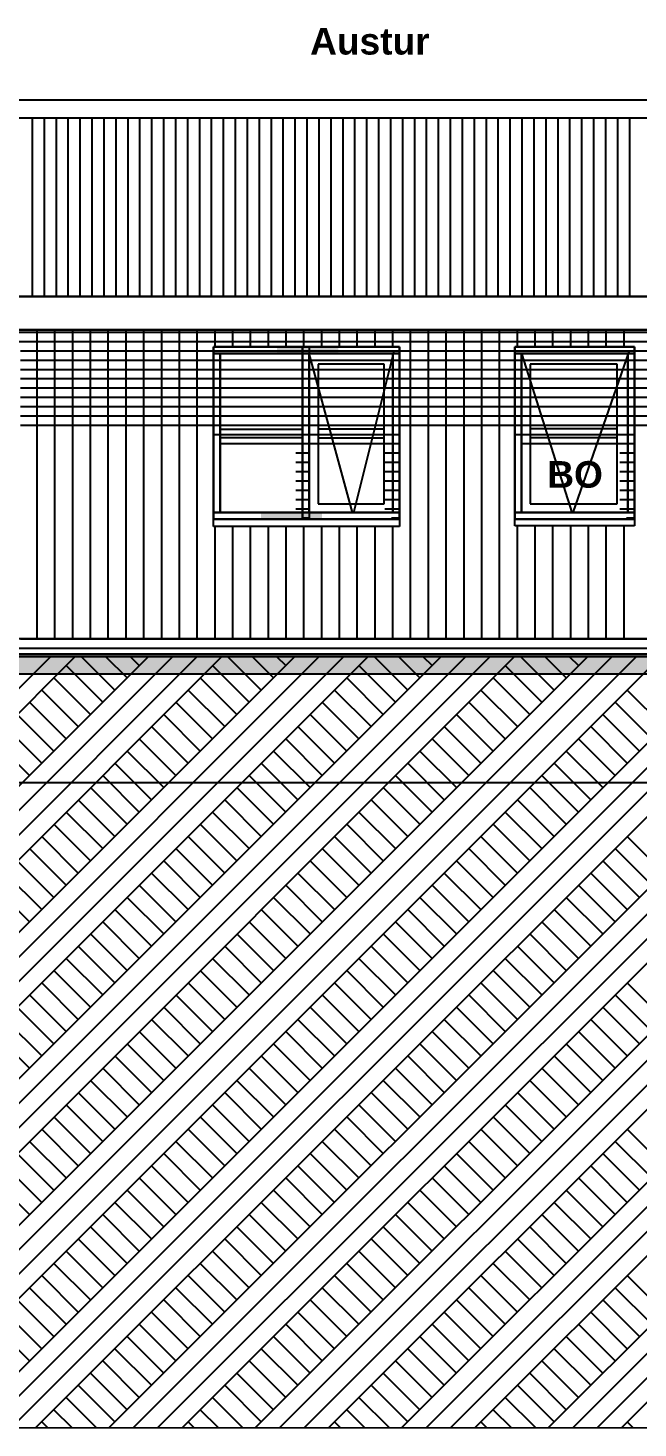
# Model space of a CAD drawing. Header units: millimetres. Extents: x -242231 to 419123, y -2399 to 525285.
# Drawn here: x -217012 to -212416, y 62453 to 73003 of the extents above; entities that cross this region are included whole.
import ezdxf

# ---------------------------------------------------------------- set-up
doc = ezdxf.new("R2010")
doc.units = ezdxf.units.MM
doc.layers.add('Text', color=7, linetype='Continuous')
doc.styles.add('GENERATED_STYLE_1', font='swissb.ttf')
doc.styles.add('GENERATED_STYLE_3', font='swissb.ttf')

msp = doc.modelspace()

# ---------------------------------------------------------------- hatches: boundary and pattern name
at = {"linetype": 'Continuous', "lineweight": 15}
msp.add_hatch(color=253, dxfattribs=at).paths.add_polyline_path([(-214674.892, 70549.845), (-214674.892, 70600.504), (-215135.098, 70600.504), (-215135.098, 70549.845)], flags=0)
at = {"linetype": 'Continuous', "lineweight": 0}
for points in [[(-214797.447, 69300.453), (-214797.447, 69351.112), (-215257.653, 69351.112), (-215257.653, 69300.453)], [(-228751.592, 68133.538), (-228751.592, 68283.538), (-200225.193, 68283.538), (-200225.193, 68133.538)]]:
    msp.add_hatch(color=255, dxfattribs=at).paths.add_polyline_path(points, flags=0)

# ---------------------------------------------------------------- linework, layer by layer
for p, q in [((-204849.464, 72458.213), (-222553.186, 72458.213)), ((-222553.186, 70979.865), (-204849.464, 70979.865)), ((-204849.464, 70979.865), (-222553.186, 70979.865)), ((-222553.186, 70727.841), (-204849.464, 70727.841)), ((-214943.675, 70600.504), (-215613.675, 70600.504)), ((-215613.675, 70600.504), (-215613.675, 70550.504)), ((-214213.675, 70600.504), (-214943.675, 70600.504)), ((-214943.675, 70600.504), (-214943.675, 70550.504)), ((-214943.675, 70550.504), (-214943.675, 70600.504)), ((-214213.675, 70550.504), (-214213.675, 70600.504)), ((-212443.353, 70600.504), (-213343.353, 70600.504)), ((-213343.353, 70600.504), (-213343.353, 70550.504)), ((-212443.353, 70550.504), (-212443.353, 70600.504)), ((-215613.675, 70550.504), (-215563.675, 70550.504)), ((-215563.675, 70550.504), (-215613.675, 70550.504)), ((-215613.675, 70550.504), (-215613.675, 69350.504)), ((-214943.675, 70550.504), (-215563.675, 70550.504)), ((-215563.675, 70550.504), (-215563.675, 69350.504)), ((-215563.675, 70550.504), (-214943.675, 70550.504)), ((-215563.675, 69350.504), (-215563.675, 70550.504)), ((-214893.675, 70550.504), (-214943.675, 70550.504)), ((-214943.675, 70550.504), (-214943.675, 69350.504)), ((-214943.675, 70550.504), (-214893.675, 70550.504)), ((-214943.675, 69350.504), (-214943.675, 70550.504)), ((-214263.675, 70550.504), (-214893.675, 70550.504)), ((-214893.675, 70550.504), (-214893.675, 69350.504)), ((-214893.675, 69350.504), (-214893.675, 70550.504)), ((-214893.675, 70550.504), (-214263.675, 70550.504)), ((-214263.675, 69350.504), (-214263.675, 70550.504)), ((-214213.675, 70550.504), (-214263.675, 70550.504)), ((-214263.675, 70550.504), (-214263.675, 69350.504)), ((-214263.675, 70550.504), (-214213.675, 70550.504)), ((-214213.675, 69350.504), (-214213.675, 70550.504)), ((-213343.353, 70550.504), (-213293.353, 70550.504)), ((-213293.353, 70550.504), (-213343.353, 70550.504)), ((-213343.353, 70550.504), (-213343.353, 69350.504)), ((-212493.353, 70550.504), (-213293.353, 70550.504)), ((-213293.353, 70550.504), (-213293.353, 69350.504)), ((-213293.353, 70550.504), (-212493.353, 70550.504)), ((-213293.353, 69350.504), (-213293.353, 70550.504)), ((-212493.353, 69350.504), (-212493.353, 70550.504)), ((-212493.353, 70550.504), (-212443.353, 70550.504)), ((-212493.353, 70550.504), (-212493.353, 69350.504)), ((-212443.353, 70550.504), (-212493.353, 70550.504)), ((-212443.353, 69350.504), (-212443.353, 70550.504)), ((-215563.675, 69350.504), (-215613.675, 69350.504)), ((-215613.675, 69350.504), (-215613.675, 69300.504)), ((-215613.675, 69350.504), (-215563.675, 69350.504)), ((-215563.675, 69350.504), (-214943.675, 69350.504)), ((-214943.675, 69350.504), (-215563.675, 69350.504)), ((-214893.675, 69350.504), (-214943.675, 69350.504)), ((-214943.675, 69350.504), (-214943.675, 69300.504)), ((-214943.675, 69350.504), (-214893.675, 69350.504)), ((-214943.675, 69300.504), (-214943.675, 69350.504)), ((-214893.675, 69350.504), (-214263.675, 69350.504)), ((-214263.675, 69350.504), (-214893.675, 69350.504)), ((-214213.675, 69350.504), (-214263.675, 69350.504)), ((-214263.675, 69350.504), (-214213.675, 69350.504)), ((-214213.675, 69300.504), (-214213.675, 69350.504)), ((-213343.353, 69350.504), (-213293.353, 69350.504)), ((-213293.353, 69350.504), (-213343.353, 69350.504)), ((-213343.353, 69350.504), (-213343.353, 69300.504)), ((-213293.353, 69350.504), (-212493.353, 69350.504)), ((-212493.353, 69350.504), (-213293.353, 69350.504)), ((-212493.353, 69350.504), (-212443.353, 69350.504)), ((-212443.353, 69350.504), (-212493.353, 69350.504)), ((-212443.353, 69300.504), (-212443.353, 69350.504)), ((-215613.675, 69300.504), (-214943.675, 69300.504)), ((-214943.675, 69300.504), (-214213.675, 69300.504)), ((-213343.353, 69300.504), (-212443.353, 69300.504)), ((-205549.155, 68400.504), (-220689.738, 68400.504)), ((-201594.747, 68267.304), (-221809.727, 68267.304)), ((-220689.738, 68267.304), (-205329.852, 68267.304)), ((-221809.727, 67317.304), (-201594.747, 67317.304))]:
    msp.add_line(p, q)
at = {"linetype": 'Continuous'}
for p, q in [((-204849.464, 72458.213), (-222553.186, 72458.213)), ((-204849.464, 72324.552), (-222553.186, 72324.552)), ((-222553.186, 70979.865), (-204849.464, 70979.865)), ((-222553.186, 70979.851), (-204849.464, 70979.851)), ((-222553.186, 70727.841), (-204849.464, 70727.841)), ((-205269.155, 70727.316), (-221967.496, 70727.316)), ((-215613.808, 70600.504), (-214213.675, 70600.504)), ((-215613.808, 69245.361), (-215613.808, 70600.504)), ((-215613.675, 70600.504), (-214213.675, 70600.504)), ((-215613.675, 69300.504), (-215613.675, 70600.504)), ((-215295.513, 70600.504), (-214491.633, 70600.504)), ((-214943.675, 70550.504), (-214943.675, 70600.504)), ((-214893.675, 70600.504), (-214893.675, 70550.504)), ((-214213.675, 70600.504), (-214213.675, 69300.504)), ((-214213.675, 70600.504), (-214213.675, 69245.361)), ((-213343.353, 70600.504), (-212443.353, 70600.504)), ((-213343.353, 69300.504), (-213343.353, 70600.504)), ((-213343.353, 70600.504), (-212443.353, 70600.504)), ((-213343.353, 69250.493), (-213343.353, 70600.504)), ((-212443.353, 70600.504), (-212443.353, 69300.504)), ((-212443.353, 70600.504), (-212443.353, 69250.493)), ((-215563.675, 70550.504), (-215563.675, 69350.504)), ((-214943.675, 70550.504), (-215563.675, 70550.504)), ((-215358.839, 70550.504), (-214448.343, 70550.504)), ((-214943.675, 69350.504), (-214943.675, 70550.504)), ((-214893.675, 70550.504), (-214893.675, 69350.504)), ((-214263.675, 70550.504), (-214893.675, 70550.504)), ((-214566.287, 69350.504), (-214893.675, 70550.504)), ((-214557.826, 69350.504), (-214254.544, 70566.386)), ((-214263.675, 69350.504), (-214263.675, 70550.504)), ((-213293.353, 69350.504), (-213293.353, 70550.504)), ((-213293.353, 70550.504), (-212493.353, 70550.504)), ((-212912.214, 69350.504), (-213289.601, 70543.654)), ((-212903.752, 69350.504), (-212483.516, 70561.435)), ((-212493.353, 70550.504), (-212493.353, 69350.504)), ((-214825.014, 70469.92), (-214825.014, 69417.879)), ((-214327.784, 70469.92), (-214825.014, 70469.92)), ((-214327.784, 69417.879), (-214327.784, 70469.92)), ((-213229.111, 70469.92), (-213229.111, 69417.879)), ((-212573.021, 70469.92), (-213229.111, 70469.92)), ((-212573.021, 69417.879), (-212573.021, 70469.92)), ((-215563.675, 69979.918), (-214943.675, 69979.918)), ((-215563.675, 69915.676), (-215563.675, 69979.918)), ((-214943.675, 69979.918), (-214943.675, 69915.676)), ((-214825.014, 69979.918), (-214825.014, 69915.676)), ((-214327.77, 69979.918), (-214825.014, 69979.918)), ((-214327.77, 69915.676), (-214327.77, 69979.918)), ((-213229.111, 69981.482), (-213229.111, 69917.24)), ((-212573.021, 69981.482), (-213229.111, 69981.482)), ((-212573.021, 69917.24), (-212573.021, 69981.482)), ((-214943.675, 69915.676), (-215563.675, 69915.676)), ((-214825.014, 69915.676), (-214327.77, 69915.676)), ((-213229.111, 69917.24), (-212573.021, 69917.24)), ((-215563.675, 69350.504), (-214943.675, 69350.504)), ((-215478.897, 69350.504), (-214558.325, 69350.504)), ((-214943.675, 69300.504), (-214943.675, 69350.504)), ((-214893.675, 69350.504), (-214263.675, 69350.504)), ((-214893.675, 69350.504), (-214893.675, 69300.504)), ((-214825.014, 69417.879), (-214327.784, 69417.879)), ((-212493.353, 69350.504), (-213293.353, 69350.504)), ((-213229.111, 69417.879), (-212573.021, 69417.879)), ((-214213.675, 69245.361), (-215613.808, 69245.361)), ((-214213.675, 69300.504), (-215613.675, 69300.504)), ((-212443.353, 69300.504), (-213343.353, 69300.504)), ((-212443.353, 69250.493), (-213343.353, 69250.493)), ((-217067.797, 68400.504), (-205549.155, 68400.504)), ((-217067.734, 68399.679), (-205269.155, 68399.679)), ((-200225.193, 68283.538), (-228751.592, 68283.538)), ((-208367.789, 68267.304), (-221810.422, 68267.304)), ((-221809.727, 68267.304), (-201594.747, 68267.304)), ((-200225.193, 68133.538), (-228751.592, 68133.538)), ((-221809.727, 67317.304), (-201594.747, 67317.304)), ((-242225.429, 62458.992), (-194634.189, 62452.53))]:
    msp.add_line(p, q, dxfattribs=at)
at = {"color": 251, "linetype": 'Continuous', "lineweight": 25}
for p, q in [((-216981.224, 72324.552), (-216981.224, 70979.851)), ((-216891.224, 72324.552), (-216891.224, 70979.851)), ((-216801.224, 72324.552), (-216801.224, 70979.851)), ((-216711.224, 72324.552), (-216711.224, 70979.851)), ((-216621.224, 72324.552), (-216621.224, 70979.851)), ((-216531.224, 72324.552), (-216531.224, 70979.851)), ((-216441.224, 72324.552), (-216441.224, 70979.851)), ((-216351.224, 72324.552), (-216351.224, 70979.851)), ((-216261.224, 72324.552), (-216261.224, 70979.851)), ((-216171.224, 72324.552), (-216171.224, 70979.851)), ((-216081.224, 72324.552), (-216081.224, 70979.851)), ((-215991.224, 72324.552), (-215991.224, 70979.851)), ((-215901.224, 72324.552), (-215901.224, 70979.851)), ((-215811.224, 72324.552), (-215811.224, 70979.851)), ((-215721.224, 72324.552), (-215721.224, 70979.851)), ((-215631.224, 72324.552), (-215631.224, 70979.851)), ((-215541.224, 72324.552), (-215541.224, 70979.851)), ((-215451.224, 72324.552), (-215451.224, 70979.851)), ((-215361.224, 72324.552), (-215361.224, 70979.851)), ((-215271.224, 72324.552), (-215271.224, 70979.851)), ((-215181.224, 72324.552), (-215181.224, 70979.851)), ((-215091.224, 72324.552), (-215091.224, 70979.851)), ((-215001.224, 72324.552), (-215001.224, 70979.851)), ((-214911.224, 72324.552), (-214911.224, 70979.851)), ((-214821.224, 72324.552), (-214821.224, 70979.851)), ((-214731.224, 72324.552), (-214731.224, 70979.851)), ((-214641.224, 72324.552), (-214641.224, 70979.851)), ((-214551.224, 72324.552), (-214551.224, 70979.851)), ((-214461.224, 72324.552), (-214461.224, 70979.851)), ((-214371.224, 72324.552), (-214371.224, 70979.851)), ((-214281.224, 72324.552), (-214281.224, 70979.851)), ((-214191.224, 72324.552), (-214191.224, 70979.851)), ((-214101.224, 72324.552), (-214101.224, 70979.851)), ((-214011.224, 72324.552), (-214011.224, 70979.851)), ((-213921.224, 72324.552), (-213921.224, 70979.851)), ((-213831.224, 72324.552), (-213831.224, 70979.851)), ((-213741.224, 72324.552), (-213741.224, 70979.851)), ((-213651.224, 72324.552), (-213651.224, 70979.851)), ((-213561.224, 72324.552), (-213561.224, 70979.851)), ((-213471.224, 72324.552), (-213471.224, 70979.851)), ((-213381.224, 72324.552), (-213381.224, 70979.851)), ((-213291.224, 72324.552), (-213291.224, 70979.851)), ((-213201.224, 72324.552), (-213201.224, 70979.851)), ((-213111.224, 72324.552), (-213111.224, 70979.851)), ((-213021.224, 72324.552), (-213021.224, 70979.851)), ((-212931.224, 72324.552), (-212931.224, 70979.851)), ((-212841.224, 72324.552), (-212841.224, 70979.851)), ((-212751.224, 72324.552), (-212751.224, 70979.851)), ((-212661.224, 72324.552), (-212661.224, 70979.851)), ((-212571.224, 72324.552), (-212571.224, 70979.851)), ((-212481.224, 72324.552), (-212481.224, 70979.851)), ((-221968.487, 70710.504), (-205269.155, 70710.504)), ((-216945.638, 70727.316), (-216945.638, 68399.679)), ((-216811.638, 70727.316), (-216811.638, 68399.679)), ((-216677.638, 70727.316), (-216677.638, 68399.679)), ((-216543.638, 70727.316), (-216543.638, 68399.679)), ((-216409.638, 70727.316), (-216409.638, 68399.679)), ((-216275.638, 70727.316), (-216275.638, 68399.679)), ((-216141.638, 70727.316), (-216141.638, 68399.679)), ((-216007.638, 70727.316), (-216007.638, 68399.679)), ((-215873.638, 70727.316), (-215873.638, 68399.679)), ((-215739.638, 70727.316), (-215739.638, 68399.679)), ((-215605.638, 70727.316), (-215605.638, 70600.504)), ((-215471.638, 70727.316), (-215471.638, 70600.504)), ((-215337.638, 70727.316), (-215337.638, 70600.504)), ((-215203.638, 70727.316), (-215203.638, 70600.504)), ((-215069.638, 70727.316), (-215069.638, 70600.504)), ((-214935.638, 70727.316), (-214935.638, 70600.504)), ((-214801.638, 70727.316), (-214801.638, 70600.504)), ((-214667.638, 70727.316), (-214667.638, 70600.504)), ((-214533.638, 70727.316), (-214533.638, 70600.504)), ((-214399.638, 70727.316), (-214399.638, 70600.504)), ((-214265.638, 70727.316), (-214265.638, 70600.504)), ((-214131.638, 70727.316), (-214131.638, 68399.679)), ((-213997.638, 70727.316), (-213997.638, 68399.679)), ((-213863.638, 70727.316), (-213863.638, 68399.679)), ((-213729.638, 70727.316), (-213729.638, 68399.679)), ((-213595.638, 70727.316), (-213595.638, 68399.679)), ((-213461.638, 70727.316), (-213461.638, 68399.679)), ((-213327.638, 70727.316), (-213327.638, 70600.504)), ((-213193.638, 70727.316), (-213193.638, 70600.504)), ((-213059.638, 70727.316), (-213059.638, 70600.504)), ((-212925.638, 70727.316), (-212925.638, 70600.504)), ((-212791.638, 70727.316), (-212791.638, 70600.504)), ((-212657.638, 70727.316), (-212657.638, 70600.504)), ((-212523.638, 70727.316), (-212523.638, 70600.504)), ((-221968.487, 70640.504), (-205269.155, 70640.504)), ((-217067.797, 70570.504), (-215613.675, 70570.504)), ((-217067.797, 70500.504), (-215613.675, 70500.504)), ((-215613.675, 70570.504), (-214943.675, 70570.504)), ((-215613.675, 70500.504), (-215563.675, 70500.504)), ((-215563.675, 70500.504), (-214943.675, 70500.504)), ((-214943.675, 70570.504), (-214213.675, 70570.504)), ((-214943.675, 70500.504), (-214893.675, 70500.504)), ((-214893.675, 70500.504), (-214263.675, 70500.504)), ((-214263.675, 70500.504), (-214213.675, 70500.504)), ((-214213.675, 70570.504), (-213343.353, 70570.504)), ((-214213.675, 70500.504), (-213343.353, 70500.504)), ((-213343.353, 70570.504), (-212443.353, 70570.504)), ((-213343.353, 70500.504), (-213293.353, 70500.504)), ((-213293.353, 70500.504), (-212493.353, 70500.504)), ((-212493.353, 70500.504), (-212443.353, 70500.504)), ((-212443.353, 70570.504), (-210702.923, 70570.504)), ((-212443.353, 70500.504), (-210702.923, 70500.504)), ((-217067.797, 70430.504), (-215613.675, 70430.504)), ((-215613.675, 70430.504), (-215563.675, 70430.504)), ((-215563.675, 70430.504), (-214943.675, 70430.504)), ((-214943.675, 70430.504), (-214893.675, 70430.504)), ((-214893.675, 70430.504), (-214263.675, 70430.504)), ((-214263.675, 70430.504), (-214213.675, 70430.504)), ((-214213.675, 70430.504), (-213343.353, 70430.504)), ((-213343.353, 70430.504), (-213293.353, 70430.504)), ((-213293.353, 70430.504), (-212493.353, 70430.504)), ((-212493.353, 70430.504), (-212443.353, 70430.504)), ((-212443.353, 70430.504), (-210702.923, 70430.504)), ((-217067.797, 70360.504), (-215613.675, 70360.504)), ((-217067.797, 70290.504), (-215613.675, 70290.504)), ((-215613.675, 70360.504), (-215563.675, 70360.504)), ((-215613.675, 70290.504), (-215563.675, 70290.504)), ((-215563.675, 70360.504), (-214943.675, 70360.504)), ((-215563.675, 70290.504), (-214943.675, 70290.504)), ((-214943.675, 70360.504), (-214893.675, 70360.504)), ((-214943.675, 70290.504), (-214893.675, 70290.504)), ((-214893.675, 70360.504), (-214263.675, 70360.504)), ((-214893.675, 70290.504), (-214263.675, 70290.504)), ((-214263.675, 70360.504), (-214213.675, 70360.504)), ((-214263.675, 70290.504), (-214213.675, 70290.504)), ((-214213.675, 70360.504), (-213343.353, 70360.504)), ((-214213.675, 70290.504), (-213343.353, 70290.504)), ((-213343.353, 70360.504), (-213293.353, 70360.504)), ((-213343.353, 70290.504), (-213293.353, 70290.504)), ((-213293.353, 70360.504), (-212493.353, 70360.504)), ((-213293.353, 70290.504), (-212493.353, 70290.504)), ((-212493.353, 70360.504), (-212443.353, 70360.504)), ((-212493.353, 70290.504), (-212443.353, 70290.504)), ((-212443.353, 70360.504), (-210702.923, 70360.504)), ((-212443.353, 70290.504), (-210702.923, 70290.504)), ((-217067.797, 70220.504), (-215613.675, 70220.504)), ((-215613.675, 70220.504), (-215563.675, 70220.504)), ((-215563.675, 70220.504), (-214943.675, 70220.504)), ((-214943.675, 70220.504), (-214893.675, 70220.504)), ((-214893.675, 70220.504), (-214263.675, 70220.504)), ((-214263.675, 70220.504), (-214213.675, 70220.504)), ((-214213.675, 70220.504), (-213343.353, 70220.504)), ((-213343.353, 70220.504), (-213293.353, 70220.504)), ((-213293.353, 70220.504), (-212493.353, 70220.504)), ((-212493.353, 70220.504), (-212443.353, 70220.504)), ((-212443.353, 70220.504), (-210702.923, 70220.504)), ((-217067.797, 70150.504), (-215613.675, 70150.504)), ((-217067.797, 70080.504), (-215613.675, 70080.504)), ((-215613.675, 70150.504), (-215563.675, 70150.504)), ((-215613.675, 70080.504), (-215563.675, 70080.504)), ((-215563.675, 70150.504), (-214943.675, 70150.504)), ((-215563.675, 70080.504), (-214943.675, 70080.504)), ((-214943.675, 70150.504), (-214893.675, 70150.504)), ((-214943.675, 70080.504), (-214893.675, 70080.504)), ((-214893.675, 70150.504), (-214263.675, 70150.504)), ((-214893.675, 70080.504), (-214263.675, 70080.504)), ((-214263.675, 70150.504), (-214213.675, 70150.504)), ((-214263.675, 70080.504), (-214213.675, 70080.504)), ((-214213.675, 70150.504), (-213343.353, 70150.504)), ((-214213.675, 70080.504), (-213343.353, 70080.504)), ((-213343.353, 70150.504), (-213293.353, 70150.504)), ((-213343.353, 70080.504), (-213293.353, 70080.504)), ((-213293.353, 70150.504), (-212493.353, 70150.504)), ((-213293.353, 70080.504), (-212493.353, 70080.504)), ((-212493.353, 70150.504), (-212443.353, 70150.504)), ((-212493.353, 70080.504), (-212443.353, 70080.504)), ((-212443.353, 70150.504), (-210702.923, 70150.504)), ((-212443.353, 70080.504), (-210702.923, 70080.504)), ((-217067.797, 70010.504), (-215613.675, 70010.504)), ((-215613.675, 70010.504), (-215563.675, 70010.504)), ((-215563.675, 70010.504), (-214943.675, 70010.504)), ((-214943.675, 70010.504), (-214893.675, 70010.504)), ((-214893.675, 70010.504), (-214263.675, 70010.504)), ((-214263.675, 70010.504), (-214213.675, 70010.504)), ((-214213.675, 70010.504), (-213343.353, 70010.504)), ((-213343.353, 70010.504), (-213293.353, 70010.504)), ((-213293.353, 70010.504), (-212493.353, 70010.504)), ((-212493.353, 70010.504), (-212443.353, 70010.504)), ((-212443.353, 70010.504), (-210702.923, 70010.504)), ((-215613.675, 69940.504), (-215563.675, 69940.504)), ((-215563.675, 69940.504), (-214943.675, 69940.504)), ((-215563.675, 69870.504), (-214943.675, 69870.504)), ((-214943.675, 69940.504), (-214893.675, 69940.504)), ((-214943.675, 69870.504), (-214893.675, 69870.504)), ((-214893.675, 69940.504), (-214263.675, 69940.504)), ((-214893.675, 69870.504), (-214263.675, 69870.504)), ((-214263.675, 69940.504), (-214213.675, 69940.504)), ((-214263.675, 69870.504), (-214213.675, 69870.504)), ((-213343.353, 69940.504), (-213293.353, 69940.504)), ((-213293.353, 69940.504), (-212493.353, 69940.504)), ((-213293.353, 69870.504), (-212493.353, 69870.504)), ((-212493.353, 69940.504), (-212443.353, 69940.504)), ((-212493.353, 69870.504), (-212443.353, 69870.504)), ((-214993.675, 69800.504), (-214943.675, 69800.504)), ((-214943.675, 69800.504), (-214893.675, 69800.504)), ((-214323.675, 69800.504), (-214263.675, 69800.504)), ((-214263.675, 69800.504), (-214213.675, 69800.504)), ((-212553.353, 69800.504), (-212493.353, 69800.504)), ((-212493.353, 69800.504), (-212443.353, 69800.504)), ((-214993.675, 69730.504), (-214943.675, 69730.504)), ((-214993.675, 69660.504), (-214943.675, 69660.504)), ((-214943.675, 69730.504), (-214893.675, 69730.504)), ((-214943.675, 69660.504), (-214893.675, 69660.504)), ((-214323.675, 69730.504), (-214263.675, 69730.504)), ((-214323.675, 69660.504), (-214263.675, 69660.504)), ((-214263.675, 69730.504), (-214213.675, 69730.504)), ((-214263.675, 69660.504), (-214213.675, 69660.504)), ((-212553.353, 69730.504), (-212493.353, 69730.504)), ((-212553.353, 69660.504), (-212493.353, 69660.504)), ((-212493.353, 69730.504), (-212443.353, 69730.504)), ((-212493.353, 69660.504), (-212443.353, 69660.504)), ((-214993.675, 69590.504), (-214943.675, 69590.504)), ((-214943.675, 69590.504), (-214893.675, 69590.504)), ((-214323.675, 69590.504), (-214263.675, 69590.504)), ((-214263.675, 69590.504), (-214213.675, 69590.504)), ((-212553.353, 69590.504), (-212493.353, 69590.504)), ((-212493.353, 69590.504), (-212443.353, 69590.504)), ((-214993.675, 69520.504), (-214943.675, 69520.504)), ((-214993.675, 69450.504), (-214943.675, 69450.504)), ((-214943.675, 69520.504), (-214893.675, 69520.504)), ((-214943.675, 69450.504), (-214893.675, 69450.504)), ((-214323.675, 69520.504), (-214263.675, 69520.504)), ((-214323.675, 69450.504), (-214263.675, 69450.504)), ((-214263.675, 69520.504), (-214213.675, 69520.504)), ((-214263.675, 69450.504), (-214213.675, 69450.504)), ((-212553.353, 69520.504), (-212493.353, 69520.504)), ((-212553.353, 69450.504), (-212493.353, 69450.504)), ((-212493.353, 69520.504), (-212443.353, 69520.504)), ((-212493.353, 69450.504), (-212443.353, 69450.504)), ((-214993.675, 69380.504), (-214943.675, 69380.504)), ((-214943.675, 69380.504), (-214893.675, 69380.504)), ((-214323.675, 69380.504), (-214263.675, 69380.504)), ((-214263.675, 69380.504), (-214213.675, 69380.504)), ((-212553.353, 69380.504), (-212493.353, 69380.504)), ((-212493.353, 69380.504), (-212443.353, 69380.504)), ((-215605.638, 69245.361), (-215605.638, 68399.679)), ((-215471.638, 69245.361), (-215471.638, 68399.679)), ((-215337.638, 69245.361), (-215337.638, 68399.679)), ((-215203.638, 69245.361), (-215203.638, 68399.679)), ((-215069.638, 69245.361), (-215069.638, 68399.679)), ((-214943.675, 69310.504), (-214893.675, 69310.504)), ((-214935.638, 69245.361), (-214935.638, 68399.679)), ((-214801.638, 69245.361), (-214801.638, 68399.679)), ((-214667.638, 69245.361), (-214667.638, 68399.679)), ((-214533.638, 69245.361), (-214533.638, 68399.679)), ((-214399.638, 69245.361), (-214399.638, 68399.679)), ((-214273.675, 69310.504), (-214213.675, 69310.504)), ((-214265.638, 69245.361), (-214265.638, 68399.679)), ((-213327.638, 69250.493), (-213327.638, 68399.679)), ((-213193.638, 69250.493), (-213193.638, 68399.679)), ((-213059.638, 69250.493), (-213059.638, 68399.679)), ((-212925.638, 69250.493), (-212925.638, 68399.679)), ((-212791.638, 69250.493), (-212791.638, 68399.679)), ((-212657.638, 69250.493), (-212657.638, 68399.679)), ((-212523.638, 69250.493), (-212523.638, 68399.679)), ((-212503.353, 69310.504), (-212443.353, 69310.504)), ((-216839.679, 68267.304), (-222650.649, 62456.334)), ((-216655.832, 68267.304), (-222466.826, 62456.309)), ((-216104.288, 68267.304), (-221915.358, 62456.235)), ((-215920.441, 68267.304), (-221731.535, 62456.21)), ((-215736.593, 68267.304), (-221547.712, 62456.185)), ((-215552.745, 68267.304), (-221363.889, 62456.16)), ((-215001.202, 68267.304), (-220812.421, 62456.085)), ((-214817.354, 68267.304), (-220628.598, 62456.06)), ((-214633.506, 68267.304), (-220444.775, 62456.035)), ((-214449.659, 68267.304), (-220260.953, 62456.01)), ((-213898.115, 68267.304), (-219709.484, 62455.935)), ((-213714.268, 68267.304), (-219525.661, 62455.91)), ((-213530.42, 68267.304), (-219341.839, 62455.885)), ((-213346.572, 68267.304), (-219158.016, 62455.86)), ((-212795.029, 68267.304), (-218606.547, 62455.785)), ((-212611.181, 68267.304), (-218422.725, 62455.76)), ((-212427.333, 68267.304), (-218238.902, 62455.735)), ((-212243.486, 68267.304), (-218055.079, 62455.71)), ((-211691.942, 68267.304), (-217503.611, 62455.636)), ((-211508.095, 68267.304), (-217319.788, 62455.611)), ((-211324.247, 68267.304), (-217135.965, 62455.586)), ((-217128, 68330.504), (-205329.852, 68330.504)), ((-211140.399, 68267.304), (-216952.142, 62455.561)), ((-216611.206, 68267.304), (-216357.747, 68013.845)), ((-216427.358, 68267.304), (-216265.823, 68105.769)), ((-210588.856, 68267.304), (-216400.674, 62455.486)), ((-216243.511, 68267.304), (-216173.9, 68197.693)), ((-210405.008, 68267.304), (-216216.851, 62455.461)), ((-210221.16, 68267.304), (-216033.028, 62455.436)), ((-210037.312, 68267.304), (-215849.205, 62455.411)), ((-215508.12, 68267.304), (-215254.661, 68013.845)), ((-215324.272, 68267.304), (-215162.737, 68105.769)), ((-209485.769, 68267.304), (-215297.737, 62455.336)), ((-215140.424, 68267.304), (-215070.813, 68197.693)), ((-209301.921, 68267.304), (-215113.914, 62455.311)), ((-209118.074, 68267.304), (-214930.091, 62455.286)), ((-208934.226, 68267.304), (-214746.269, 62455.261)), ((-214405.033, 68267.304), (-214151.574, 68013.845)), ((-214221.185, 68267.304), (-214059.65, 68105.769)), ((-208382.683, 68267.304), (-214194.8, 62455.186)), ((-214037.338, 68267.304), (-213967.727, 68197.693)), ((-208182.601, 68283.538), (-214010.977, 62455.161)), ((-207998.753, 68283.538), (-213827.155, 62455.136)), ((-207814.906, 68283.538), (-213643.332, 62455.111)), ((-213301.947, 68267.304), (-213048.488, 68013.845)), ((-213118.099, 68267.304), (-212956.564, 68105.769)), ((-207263.362, 68283.538), (-213091.863, 62455.037)), ((-212934.251, 68267.304), (-212864.64, 68197.693)), ((-207079.515, 68283.538), (-212908.041, 62455.012)), ((-206895.667, 68283.538), (-212724.218, 62454.987)), ((-206711.819, 68283.538), (-212540.395, 62454.962)), ((-216725.443, 68197.693), (-216449.671, 67921.921)), ((-215622.356, 68197.693), (-215346.585, 67921.921)), ((-214519.27, 68197.693), (-214243.498, 67921.921)), ((-213416.183, 68197.693), (-213140.412, 67921.921)), ((-216817.367, 68105.769), (-216541.595, 67829.997)), ((-215714.28, 68105.769), (-215438.509, 67829.997)), ((-214611.194, 68105.769), (-214335.422, 67829.997)), ((-213508.107, 68105.769), (-213232.335, 67829.997)), ((-216909.291, 68013.845), (-216633.519, 67738.073)), ((-215806.204, 68013.845), (-215530.432, 67738.073)), ((-214703.118, 68013.845), (-214427.346, 67738.073)), ((-213600.031, 68013.845), (-213324.259, 67738.073)), ((-212496.944, 68013.845), (-212221.173, 67738.073)), ((-217001.215, 67921.921), (-216725.443, 67646.149)), ((-215898.128, 67921.921), (-215622.356, 67646.149)), ((-214795.041, 67921.921), (-214519.27, 67646.149)), ((-213691.955, 67921.921), (-213416.183, 67646.149)), ((-212588.868, 67921.921), (-212313.097, 67646.149)), ((-217185.062, 67738.073), (-216909.291, 67462.302)), ((-217093.138, 67829.997), (-216817.367, 67554.226)), ((-216081.976, 67738.073), (-215806.204, 67462.302)), ((-215990.052, 67829.997), (-215714.28, 67554.226)), ((-214978.889, 67738.073), (-214703.118, 67462.302)), ((-214886.965, 67829.997), (-214611.194, 67554.226)), ((-213875.803, 67738.073), (-213600.031, 67462.302)), ((-213783.879, 67829.997), (-213508.107, 67554.226)), ((-212772.716, 67738.073), (-212496.944, 67462.302)), ((-212680.792, 67829.997), (-212405.021, 67554.226)), ((-217276.986, 67646.149), (-217001.215, 67370.378)), ((-216173.9, 67646.149), (-215898.128, 67370.378)), ((-215070.813, 67646.149), (-214795.041, 67370.378)), ((-213967.727, 67646.149), (-213691.955, 67370.378)), ((-212864.64, 67646.149), (-212588.868, 67370.378)), ((-216265.823, 67554.226), (-215990.052, 67278.454)), ((-215162.737, 67554.226), (-214886.965, 67278.454)), ((-214059.65, 67554.226), (-213783.879, 67278.454)), ((-212956.564, 67554.226), (-212680.792, 67278.454)), ((-216357.747, 67462.302), (-216081.976, 67186.53)), ((-215254.661, 67462.302), (-214978.889, 67186.53)), ((-214151.574, 67462.302), (-213875.803, 67186.53)), ((-213048.488, 67462.302), (-212772.716, 67186.53)), ((-216449.671, 67370.378), (-216173.9, 67094.606)), ((-215346.585, 67370.378), (-215070.813, 67094.606)), ((-214243.498, 67370.378), (-213967.727, 67094.606)), ((-213140.412, 67370.378), (-212864.64, 67094.606)), ((-216541.595, 67278.454), (-216265.823, 67002.682)), ((-215438.509, 67278.454), (-215162.737, 67002.682)), ((-214335.422, 67278.454), (-214059.65, 67002.682)), ((-213232.335, 67278.454), (-212956.564, 67002.682)), ((-216633.519, 67186.53), (-216357.747, 66910.758)), ((-215530.432, 67186.53), (-215254.661, 66910.758)), ((-214427.346, 67186.53), (-214151.574, 66910.758)), ((-213324.259, 67186.53), (-213048.488, 66910.758)), ((-216817.367, 67002.682), (-216541.595, 66726.911)), ((-216725.443, 67094.606), (-216449.671, 66818.834)), ((-215714.28, 67002.682), (-215438.509, 66726.911)), ((-215622.356, 67094.606), (-215346.585, 66818.834)), ((-214611.194, 67002.682), (-214335.422, 66726.911)), ((-214519.27, 67094.606), (-214243.498, 66818.834)), ((-213508.107, 67002.682), (-213232.335, 66726.911)), ((-213416.183, 67094.606), (-213140.412, 66818.834)), ((-216909.291, 66910.758), (-216633.519, 66634.987)), ((-215806.204, 66910.758), (-215530.432, 66634.987)), ((-214703.118, 66910.758), (-214427.346, 66634.987)), ((-213600.031, 66910.758), (-213324.259, 66634.987)), ((-212496.944, 66910.758), (-212221.173, 66634.987)), ((-217001.215, 66818.834), (-216725.443, 66543.063)), ((-215898.128, 66818.834), (-215622.356, 66543.063)), ((-214795.041, 66818.834), (-214519.27, 66543.063)), ((-213691.955, 66818.834), (-213416.183, 66543.063)), ((-212588.868, 66818.834), (-212313.097, 66543.063)), ((-217093.138, 66726.911), (-216817.367, 66451.139)), ((-215990.052, 66726.911), (-215714.28, 66451.139)), ((-214886.965, 66726.911), (-214611.194, 66451.139)), ((-213783.879, 66726.911), (-213508.107, 66451.139)), ((-212680.792, 66726.911), (-212405.021, 66451.139)), ((-217185.062, 66634.987), (-216909.291, 66359.215)), ((-216081.976, 66634.987), (-215806.204, 66359.215)), ((-214978.889, 66634.987), (-214703.118, 66359.215)), ((-213875.803, 66634.987), (-213600.031, 66359.215)), ((-212772.716, 66634.987), (-212496.944, 66359.215)), ((-217276.986, 66543.063), (-217001.215, 66267.291)), ((-216173.9, 66543.063), (-215898.128, 66267.291)), ((-215070.813, 66543.063), (-214795.041, 66267.291)), ((-213967.727, 66543.063), (-213691.955, 66267.291)), ((-212864.64, 66543.063), (-212588.868, 66267.291)), ((-216265.823, 66451.139), (-215990.052, 66175.367)), ((-215162.737, 66451.139), (-214886.965, 66175.367)), ((-214059.65, 66451.139), (-213783.879, 66175.367)), ((-212956.564, 66451.139), (-212680.792, 66175.367)), ((-216449.671, 66267.291), (-216173.9, 65991.52)), ((-216357.747, 66359.215), (-216081.976, 66083.443)), ((-215346.585, 66267.291), (-215070.813, 65991.52)), ((-215254.661, 66359.215), (-214978.889, 66083.443)), ((-214243.498, 66267.291), (-213967.727, 65991.52)), ((-214151.574, 66359.215), (-213875.803, 66083.443)), ((-213140.412, 66267.291), (-212864.64, 65991.52)), ((-213048.488, 66359.215), (-212772.716, 66083.443)), ((-216541.595, 66175.367), (-216265.823, 65899.596)), ((-215438.509, 66175.367), (-215162.737, 65899.596)), ((-214335.422, 66175.367), (-214059.65, 65899.596)), ((-213232.335, 66175.367), (-212956.564, 65899.596)), ((-216633.519, 66083.443), (-216357.747, 65807.672)), ((-215530.432, 66083.443), (-215254.661, 65807.672)), ((-214427.346, 66083.443), (-214151.574, 65807.672)), ((-213324.259, 66083.443), (-213048.488, 65807.672)), ((-216725.443, 65991.52), (-216449.671, 65715.748)), ((-215622.356, 65991.52), (-215346.585, 65715.748)), ((-214519.27, 65991.52), (-214243.498, 65715.748)), ((-213416.183, 65991.52), (-213140.412, 65715.748)), ((-216817.367, 65899.596), (-216541.595, 65623.824)), ((-215714.28, 65899.596), (-215438.509, 65623.824)), ((-214611.194, 65899.596), (-214335.422, 65623.824)), ((-213508.107, 65899.596), (-213232.335, 65623.824)), ((-216909.291, 65807.672), (-216633.519, 65531.9)), ((-215806.204, 65807.672), (-215530.432, 65531.9)), ((-214703.118, 65807.672), (-214427.346, 65531.9)), ((-213600.031, 65807.672), (-213324.259, 65531.9)), ((-212496.944, 65807.672), (-212221.173, 65531.9)), ((-217093.138, 65623.824), (-216817.367, 65348.052)), ((-217001.215, 65715.748), (-216725.443, 65439.976)), ((-215990.052, 65623.824), (-215714.28, 65348.052)), ((-215898.128, 65715.748), (-215622.356, 65439.976)), ((-214886.965, 65623.824), (-214611.194, 65348.052)), ((-214795.041, 65715.748), (-214519.27, 65439.976)), ((-213783.879, 65623.824), (-213508.107, 65348.052)), ((-213691.955, 65715.748), (-213416.183, 65439.976)), ((-212680.792, 65623.824), (-212405.021, 65348.052)), ((-212588.868, 65715.748), (-212313.097, 65439.976)), ((-217185.062, 65531.9), (-216909.291, 65256.129)), ((-216081.976, 65531.9), (-215806.204, 65256.129)), ((-214978.889, 65531.9), (-214703.118, 65256.129)), ((-213875.803, 65531.9), (-213600.031, 65256.129)), ((-212772.716, 65531.9), (-212496.944, 65256.129)), ((-217276.986, 65439.976), (-217001.215, 65164.205)), ((-216173.9, 65439.976), (-215898.128, 65164.205)), ((-215070.813, 65439.976), (-214795.041, 65164.205)), ((-213967.727, 65439.976), (-213691.955, 65164.205)), ((-212864.64, 65439.976), (-212588.868, 65164.205)), ((-216265.823, 65348.052), (-215990.052, 65072.281)), ((-215162.737, 65348.052), (-214886.965, 65072.281)), ((-214059.65, 65348.052), (-213783.879, 65072.281)), ((-212956.564, 65348.052), (-212680.792, 65072.281)), ((-216357.747, 65256.129), (-216081.976, 64980.357)), ((-215254.661, 65256.129), (-214978.889, 64980.357)), ((-214151.574, 65256.129), (-213875.803, 64980.357)), ((-213048.488, 65256.129), (-212772.716, 64980.357)), ((-216449.671, 65164.205), (-216173.9, 64888.433)), ((-215346.585, 65164.205), (-215070.813, 64888.433)), ((-214243.498, 65164.205), (-213967.727, 64888.433)), ((-213140.412, 65164.205), (-212864.64, 64888.433)), ((-216541.595, 65072.281), (-216265.823, 64796.509)), ((-215438.509, 65072.281), (-215162.737, 64796.509)), ((-214335.422, 65072.281), (-214059.65, 64796.509)), ((-213232.335, 65072.281), (-212956.564, 64796.509)), ((-216725.443, 64888.433), (-216449.671, 64612.661)), ((-216633.519, 64980.357), (-216357.747, 64704.585)), ((-215622.356, 64888.433), (-215346.585, 64612.661)), ((-215530.432, 64980.357), (-215254.661, 64704.585)), ((-214519.27, 64888.433), (-214243.498, 64612.661)), ((-214427.346, 64980.357), (-214151.574, 64704.585)), ((-213416.183, 64888.433), (-213140.412, 64612.661)), ((-213324.259, 64980.357), (-213048.488, 64704.585)), ((-216817.367, 64796.509), (-216541.595, 64520.738)), ((-215714.28, 64796.509), (-215438.509, 64520.738)), ((-214611.194, 64796.509), (-214335.422, 64520.738)), ((-213508.107, 64796.509), (-213232.335, 64520.738)), ((-216909.291, 64704.585), (-216633.519, 64428.814)), ((-215806.204, 64704.585), (-215530.432, 64428.814)), ((-214703.118, 64704.585), (-214427.346, 64428.814)), ((-213600.031, 64704.585), (-213324.259, 64428.814)), ((-212496.944, 64704.585), (-212221.173, 64428.814)), ((-217001.215, 64612.661), (-216725.443, 64336.89)), ((-215898.128, 64612.661), (-215622.356, 64336.89)), ((-214795.041, 64612.661), (-214519.27, 64336.89)), ((-213691.955, 64612.661), (-213416.183, 64336.89)), ((-212588.868, 64612.661), (-212313.097, 64336.89)), ((-217093.138, 64520.738), (-216817.367, 64244.966)), ((-215990.052, 64520.738), (-215714.28, 64244.966)), ((-214886.965, 64520.738), (-214611.194, 64244.966)), ((-213783.879, 64520.738), (-213508.107, 64244.966)), ((-212680.792, 64520.738), (-212405.021, 64244.966)), ((-217185.062, 64428.814), (-216909.291, 64153.042)), ((-216081.976, 64428.814), (-215806.204, 64153.042)), ((-214978.889, 64428.814), (-214703.118, 64153.042)), ((-213875.803, 64428.814), (-213600.031, 64153.042)), ((-212772.716, 64428.814), (-212496.944, 64153.042)), ((-217276.986, 64336.89), (-217001.215, 64061.118)), ((-216173.9, 64336.89), (-215898.128, 64061.118)), ((-215070.813, 64336.89), (-214795.041, 64061.118)), ((-213967.727, 64336.89), (-213691.955, 64061.118)), ((-212864.64, 64336.89), (-212588.868, 64061.118)), ((-216357.747, 64153.042), (-216081.976, 63877.27)), ((-216265.823, 64244.966), (-215990.052, 63969.194)), ((-215254.661, 64153.042), (-214978.889, 63877.27)), ((-215162.737, 64244.966), (-214886.965, 63969.194)), ((-214151.574, 64153.042), (-213875.803, 63877.27)), ((-214059.65, 64244.966), (-213783.879, 63969.194)), ((-213048.488, 64153.042), (-212772.716, 63877.27)), ((-212956.564, 64244.966), (-212680.792, 63969.194)), ((-216449.671, 64061.118), (-216173.9, 63785.347)), ((-215346.585, 64061.118), (-215070.813, 63785.347)), ((-214243.498, 64061.118), (-213967.727, 63785.347)), ((-213140.412, 64061.118), (-212864.64, 63785.347)), ((-216541.595, 63969.194), (-216265.823, 63693.423)), ((-215438.509, 63969.194), (-215162.737, 63693.423)), ((-214335.422, 63969.194), (-214059.65, 63693.423)), ((-213232.335, 63969.194), (-212956.564, 63693.423)), ((-216633.519, 63877.27), (-216357.747, 63601.499)), ((-215530.432, 63877.27), (-215254.661, 63601.499)), ((-214427.346, 63877.27), (-214151.574, 63601.499)), ((-213324.259, 63877.27), (-213048.488, 63601.499)), ((-216725.443, 63785.347), (-216449.671, 63509.575)), ((-215622.356, 63785.347), (-215346.585, 63509.575)), ((-214519.27, 63785.347), (-214243.498, 63509.575)), ((-213416.183, 63785.347), (-213140.412, 63509.575)), ((-216817.367, 63693.423), (-216541.595, 63417.651)), ((-215714.28, 63693.423), (-215438.509, 63417.651)), ((-214611.194, 63693.423), (-214335.422, 63417.651)), ((-213508.107, 63693.423), (-213232.335, 63417.651)), ((-216909.291, 63601.499), (-216633.519, 63325.727)), ((-215806.204, 63601.499), (-215530.432, 63325.727)), ((-214703.118, 63601.499), (-214427.346, 63325.727)), ((-213600.031, 63601.499), (-213324.259, 63325.727)), ((-212496.944, 63601.499), (-212221.173, 63325.727)), ((-217093.138, 63417.651), (-216817.367, 63141.879)), ((-217001.215, 63509.575), (-216725.443, 63233.803)), ((-215990.052, 63417.651), (-215714.28, 63141.879)), ((-215898.128, 63509.575), (-215622.356, 63233.803)), ((-214886.965, 63417.651), (-214611.194, 63141.879)), ((-214795.041, 63509.575), (-214519.27, 63233.803)), ((-213783.879, 63417.651), (-213508.107, 63141.879)), ((-213691.955, 63509.575), (-213416.183, 63233.803)), ((-212680.792, 63417.651), (-212405.021, 63141.879)), ((-212588.868, 63509.575), (-212313.097, 63233.803)), ((-217185.062, 63325.727), (-216909.291, 63049.955)), ((-216081.976, 63325.727), (-215806.204, 63049.955)), ((-214978.889, 63325.727), (-214703.118, 63049.955)), ((-213875.803, 63325.727), (-213600.031, 63049.955)), ((-212772.716, 63325.727), (-212496.944, 63049.955)), ((-217276.986, 63233.803), (-217001.215, 62958.032)), ((-216173.9, 63233.803), (-215898.128, 62958.032)), ((-215070.813, 63233.803), (-214795.041, 62958.032)), ((-213967.727, 63233.803), (-213691.955, 62958.032)), ((-212864.64, 63233.803), (-212588.868, 62958.032)), ((-216265.823, 63141.879), (-215990.052, 62866.108)), ((-215162.737, 63141.879), (-214886.965, 62866.108)), ((-214059.65, 63141.879), (-213783.879, 62866.108)), ((-212956.564, 63141.879), (-212680.792, 62866.108)), ((-216357.747, 63049.955), (-216081.976, 62774.184)), ((-215254.661, 63049.955), (-214978.889, 62774.184)), ((-214151.574, 63049.955), (-213875.803, 62774.184)), ((-213048.488, 63049.955), (-212772.716, 62774.184)), ((-216449.671, 62958.032), (-216173.9, 62682.26)), ((-215346.585, 62958.032), (-215070.813, 62682.26)), ((-214243.498, 62958.032), (-213967.727, 62682.26)), ((-213140.412, 62958.032), (-212864.64, 62682.26)), ((-216541.595, 62866.108), (-216265.823, 62590.336)), ((-215438.509, 62866.108), (-215162.737, 62590.336)), ((-214335.422, 62866.108), (-214059.65, 62590.336)), ((-213232.335, 62866.108), (-212956.564, 62590.336)), ((-216725.443, 62682.26), (-216498.682, 62455.499)), ((-216633.519, 62774.184), (-216357.747, 62498.412)), ((-215622.356, 62682.26), (-215395.446, 62455.349)), ((-215530.432, 62774.184), (-215254.661, 62498.412)), ((-214519.27, 62682.26), (-214292.209, 62455.199)), ((-214427.346, 62774.184), (-214151.574, 62498.412)), ((-213416.183, 62682.26), (-213188.973, 62455.05)), ((-213324.259, 62774.184), (-213048.488, 62498.412)), ((-216817.367, 62590.336), (-216682.555, 62455.524)), ((-215714.28, 62590.336), (-215579.318, 62455.374)), ((-214611.194, 62590.336), (-214476.082, 62455.224)), ((-213508.107, 62590.336), (-213372.846, 62455.075)), ((-216909.291, 62498.412), (-216866.427, 62455.549)), ((-215806.204, 62498.412), (-215763.191, 62455.399)), ((-214703.118, 62498.412), (-214659.955, 62455.249)), ((-213600.031, 62498.412), (-213556.718, 62455.1)), ((-212496.944, 62498.412), (-212453.482, 62454.95))]:
    msp.add_line(p, q, dxfattribs=at)

# ---------------------------------------------------------------- texts
at = {"style": 'GENERATED_STYLE_3'}
msp.add_text('BO', height=200, dxfattribs=at).set_placement((-213099.839, 69538.777))
at = {"layer": 'Text', "linetype": 'Continuous', "insert": (-214886.485, 73002.939), "char_height": 200, "attachment_point": 1, "style": 'GENERATED_STYLE_1'}
msp.add_mtext('Austur', dxfattribs=at)

doc.saveas('drawing.dxf')
